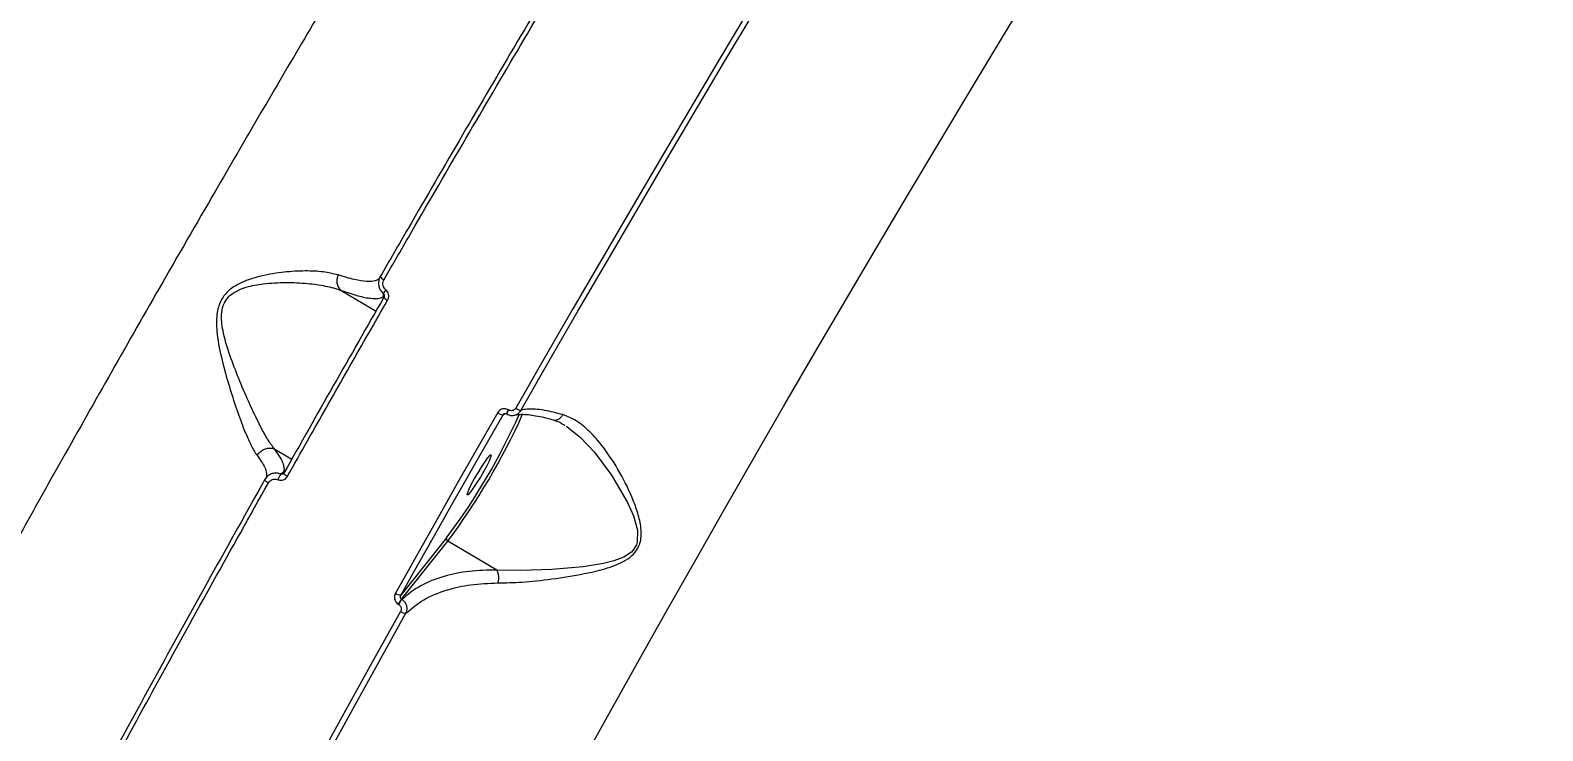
# Model space of a CAD drawing. Header units: millimetres. Extents: x -6328 to 5334, y -5037 to 4112.
# Drawn here: x -2154.1 to -1865.5, y 1104.7 to 1238.3 of the extents above; entities that cross this region are included whole.
import ezdxf

# ---------------------------------------------------------------- set-up
doc = ezdxf.new("R2010")
doc.units = ezdxf.units.MM
for name, color, linetype in [('DIKOM_ОБЪЕКТ', 7, 'Continuous'), ('DIKOM_РАЗМЕР_ЗОНА', 7, 'Continuous'), ('DIKOM_РАЗМЕР_ОБЪЕКТА', 7, 'Continuous')]:
    doc.layers.add(name, color=color, linetype=linetype)
doc.styles.add('style1', font='arial.ttf', dxfattribs={"width": 0.8})
doc.dimstyles.new('1-50', dxfattribs={"dimtxt": 300, "dimasz": 200, "dimexe": 100, "dimexo": 0, "dimgap": 100, "dimtad": 1, "dimtxsty": 'style1', "dimcen": 200, "dimclrd": 7, "dimclre": 7, "dimclrt": 7, "dimadec": 1, "dimazin": 2, "dimtfac": 1, "dimtmove": 0, "dimatfit": 2, "dimfxl": 0, "dimlwd": 25, "dimlwe": 18, "dimarcsym": 0})

# ---------------------------------------------------------------- blocks, each defined once
blk = doc.blocks.new('*D2')
at = {"layer": 'Defpoints', "color": 0, "transparency": 16777216}
for p in [(-5303.77, 2121.42), (-1621.11, 2121.42), (560.33, -2395.62)]:
    blk.add_point(p, dxfattribs=at)
at = {"layer": 'DIKOM_РАЗМЕР_ОБЪЕКТА', "color": 7, "lineweight": 18, "transparency": 16777216}
for p, q in [((-1621.11, 2121.42), (-5403.77, 2121.42)), ((560.33, -2395.62), (-5403.77, -2395.62))]:
    blk.add_line(p, q, dxfattribs=at)
at = {"layer": 'DIKOM_РАЗМЕР_ОБЪЕКТА', "color": 7, "lineweight": 25, "transparency": 16777216}
blk.add_line((-5303.77, -2195.62), (-5303.77, 1921.42), dxfattribs=at)
at = {"layer": 'DIKOM_РАЗМЕР_ОБЪЕКТА', "color": 7, "transparency": 16777216}
for points in [[(-5337.11, 1921.42), (-5270.44, 1921.42), (-5303.77, 2121.42)], [(-5337.11, -2195.62), (-5270.44, -2195.62), (-5303.77, -2395.62)]]:
    blk.add_solid(points, dxfattribs=at)
at = {"layer": 'DIKOM_РАЗМЕР_ОБЪЕКТА', "color": 7, "transparency": 16777216, "insert": (-5556.94, -137.1), "char_height": 300, "attachment_point": 5, "rotation": 90, "style": 'style1'}
blk.add_mtext('4500', dxfattribs=at)
blk = doc.blocks.new('*D3')
at = {"layer": 'Defpoints', "color": 0, "transparency": 16777216}
for p in [(-1814.92, 4111.71), (-5877.98, -3895.62), (33.33, -3895.62)]:
    blk.add_point(p, dxfattribs=at)
at = {"layer": 'DIKOM_РАЗМЕР_ЗОНА', "color": 7, "lineweight": 18, "transparency": 16777216}
for p, q in [((-1814.92, 4111.71), (-5977.98, 4111.71)), ((33.33, -3895.62), (-5977.98, -3895.62))]:
    blk.add_line(p, q, dxfattribs=at)
at = {"layer": 'DIKOM_РАЗМЕР_ЗОНА', "color": 7, "lineweight": 25, "transparency": 16777216}
blk.add_line((-5877.98, 3911.71), (-5877.98, -3695.62), dxfattribs=at)
at = {"layer": 'DIKOM_РАЗМЕР_ЗОНА', "color": 7, "transparency": 16777216}
for points in [[(-5911.31, 3911.71), (-5844.65, 3911.71), (-5877.98, 4111.71)], [(-5911.31, -3695.62), (-5844.65, -3695.62), (-5877.98, -3895.62)]]:
    blk.add_solid(points, dxfattribs=at)
at = {"layer": 'DIKOM_РАЗМЕР_ЗОНА', "color": 7, "transparency": 16777216, "insert": (-6131.15, 108.05), "char_height": 300, "attachment_point": 5, "rotation": 90, "style": 'style1'}
blk.add_mtext('8000', dxfattribs=at)

msp = doc.modelspace()

# ---------------------------------------------------------------- linework, layer by layer
at = {"layer": 'DIKOM_ОБЪЕКТ', "color": 7, "linetype": 'Continuous', "lineweight": 15}
for p, q in [((-2087.42, 1191.209), (-2087.459, 1191.157)), ((-2094.794, 1188.688), (-2088.148, 1184.755)), ((-2086.803, 1187.481), (-2086.792, 1187.126)), ((-2063.91, 1164.975), (-2063.566, 1165.209)), ((-2063.255, 1165.147), (-2063.208, 1165.119)), ((-2063.184, 1165.126), (-2063.208, 1165.119)), ((-2062.854, 1165.889), (-2062.901, 1165.917)), ((-2052.417, 1163.092), (-2052.152, 1162.96)), ((-2107.478, 1158.415), (-2104.227, 1156.491)), ((-2105.732, 1153.839), (-2105.718, 1153.855)), ((-2105.44, 1154.347), (-2105.66, 1154.197)), ((-2074.671, 1141.505), (-2083.377, 1130.606)), ((-2083.303, 1129.776), (-2074.437, 1140.876)), ((-2065.104, 1135.354), (-2074.437, 1140.876)), ((-2083.898, 1128.847), (-2083.829, 1128.807)), ((-2083.235, 1129.736), (-2083.303, 1129.776))]:
    msp.add_line(p, q, dxfattribs=at)
at = {"layer": 'DIKOM_ОБЪЕКТ', "color": 7, "linetype": 'Continuous', "lineweight": 15, "flags": 128}
for points in [[(-2049.402, 1097.67), (-2043.994, 1107.41), (-2038.509, 1117.22), (-2032.952, 1127.091), (-2027.328, 1137.013), (-2021.644, 1146.978), (-2015.903, 1156.976), (-2010.112, 1166.998), (-2004.275, 1177.034), (-1998.399, 1187.076), (-1992.488, 1197.113), (-1986.548, 1207.136), (-1980.585, 1217.137), (-1974.604, 1227.106), (-1968.611, 1237.033), (-1962.612, 1246.909)], [(-2017.086, 1242.072), (-2022.728, 1232.618), (-2028.351, 1223.144), (-2033.953, 1213.656), (-2039.529, 1204.161), (-2045.076, 1194.666), (-2050.589, 1185.176), (-2056.064, 1175.699), (-2061.499, 1166.241)], [(-2060.501, 1165.817), (-2055.078, 1175.254), (-2049.614, 1184.711), (-2044.114, 1194.179), (-2038.579, 1203.654), (-2033.016, 1213.128), (-2027.426, 1222.594), (-2021.815, 1232.048), (-2016.186, 1241.481)], [(-2086.803, 1187.481), (-2086.724, 1187.424), (-2086.661, 1187.355)], [(-2064.925, 1165.389), (-2067.402, 1161.056), (-2069.868, 1156.73), (-2072.324, 1152.41), (-2074.77, 1148.098), (-2077.204, 1143.794), (-2079.628, 1139.499), (-2082.039, 1135.214), (-2084.438, 1130.938)], [(-2083.377, 1130.606), (-2080.983, 1134.871), (-2078.578, 1139.147), (-2076.16, 1143.432), (-2073.732, 1147.725), (-2071.292, 1152.027), (-2068.842, 1156.336), (-2066.381, 1160.653), (-2063.91, 1164.975)], [(-2051.838, 1162.805), (-2051.747, 1162.76), (-2049.11, 1160.639), (-2046.527, 1157.912), (-2043.184, 1153.463), (-2040.156, 1148.264), (-2039.037, 1145.707), (-2038.274, 1142.943), (-2038.324, 1140.642), (-2038.476, 1140.168), (-2039.157, 1139.064), (-2039.429, 1138.783), (-2040.848, 1137.823), (-2042.744, 1137.087), (-2044.765, 1136.58), (-2048.634, 1135.965), (-2054.624, 1135.444), (-2060.541, 1135.25), (-2065.101, 1135.352), (-2065.102, 1135.352), (-2065.102, 1135.352)], [(-2070.469, 1149.826), (-2070.715, 1149.629), (-2070.778, 1149.747), (-2070.654, 1150.169), (-2070.352, 1150.861), (-2069.897, 1151.767), (-2069.326, 1152.814), (-2068.685, 1153.917), (-2068.026, 1154.987), (-2067.403, 1155.937), (-2066.865, 1156.689), (-2066.457, 1157.184), (-2066.211, 1157.38), (-2066.148, 1157.263), (-2066.272, 1156.841), (-2066.574, 1156.149), (-2067.029, 1155.243), (-2067.6, 1154.195), (-2068.241, 1153.092), (-2068.9, 1152.023), (-2069.523, 1151.073), (-2070.061, 1150.32), (-2070.469, 1149.826)], [(-2108.687, 1151.975), (-2108.844, 1152.073), (-2108.988, 1152.173), (-2109.114, 1152.272), (-2109.218, 1152.366), (-2109.296, 1152.452), (-2109.345, 1152.526), (-2109.364, 1152.587), (-2109.353, 1152.632)], [(-2105.059, 1153.193), (-2105.222, 1153.295), (-2105.371, 1153.399), (-2105.5, 1153.501), (-2105.606, 1153.597), (-2105.682, 1153.683), (-2105.727, 1153.757), (-2105.74, 1153.815), (-2105.732, 1153.839)], [(-2083.474, 1127.443), (-2088.92, 1117.681), (-2094.295, 1107.985), (-2099.596, 1098.361), (-2104.818, 1088.818), (-2109.956, 1079.363), (-2115.008, 1070.002), (-2119.969, 1060.743), (-2124.836, 1051.594)], [(-2123.698, 1051.423), (-2118.842, 1060.552), (-2113.892, 1069.79), (-2108.851, 1079.13), (-2103.724, 1088.565), (-2098.514, 1098.087), (-2093.225, 1107.689), (-2087.861, 1117.364), (-2082.427, 1127.105)]]:
    msp.add_lwpolyline(points, dxfattribs=at)
at = {"layer": 'DIKOM_ОБЪЕКТ', "color": 7, "linetype": 'Continuous', "lineweight": 15}
for centre, radius, start, end in [((-2086.007, 1192.253), 1.611, 214.92092, 247.83628), ((-2083.472, 1186.385), 3.706, 139.16543, 152.2284), ((-2085.351, 1188.273), 1.567, 214.2935, 248.22673), ((-2060.006, 1168.37), 2.601, 234.9465, 259.01988), ((-2174.71, 1216.286), 124.9, 323.22144, 335.831), ((-2178.55, 1218.6), 129.925, 323.25735, 335.66383), ((-2063.602, 1167.182), 2.228, 233.57714, 262.04923), ((-2061.313, 1164.723), 1.987, 143.05351, 167.67724), ((-2061.262, 1164.693), 1.992, 143.07647, 167.63938), ((-2103.461, 1151.501), 3.577, 142.88816, 162.36464), ((-2074.211, 1141.318), 0.497, 157.924, 242.92709), ((-2083.484, 1132.126), 1.523, 231.23243, 274.04057), ((-2076.923, 1125.04), 7.946, 143.41032, 151.37165), ((-2076.854, 1124.999), 7.946, 143.41032, 151.37165), ((-2082.468, 1128.767), 1.663, 232.76498, 271.39778)]:
    msp.add_arc(centre, radius, start, end, dxfattribs=at)
for points, knots in [([(-1931.299, 1500.107), (-1934.176, 1496.206), (-1939.82, 1488.554), (-1948.723, 1476.146), (-1957.863, 1463.184), (-1967.381, 1449.446), (-1977.415, 1434.729), (-1986.716, 1420.876), (-1995.164, 1408.136), (-2002.262, 1397.332), (-2009.214, 1386.657), (-2016.013, 1376.135), (-2022.88, 1365.423), (-2031.294, 1352.2), (-2041.284, 1336.344), (-2052.748, 1317.933), (-2063.828, 1299.933), (-2074.484, 1282.439), (-2084.31, 1266.143), (-2093.615, 1250.569), (-2102.231, 1236.022), (-2110.632, 1221.718), (-2119.712, 1206.132), (-2129.255, 1189.59), (-2139.202, 1172.161), (-2148.206, 1156.214), (-2156.583, 1141.226), (-2164.212, 1127.446), (-2171.526, 1114.104), (-2179.299, 1099.783), (-2187.303, 1084.857), (-2195.449, 1069.452), (-2202.644, 1055.646), (-2209.177, 1042.931), (-2214.983, 1031.468), (-2220.411, 1020.588), (-2225.485, 1010.251), (-2230.316, 1000.245), (-2233.29, 993.927), (-2234.778, 990.765)], [0, 0, 0, 0, 0.0321108, 0.0629807, 0.0939441, 0.1252643, 0.1566821, 0.189835, 0.2117861, 0.2337707, 0.2537041, 0.2736375, 0.2936718, 0.313706, 0.3466387, 0.3796847, 0.4118208, 0.4412262, 0.470712, 0.4960472, 0.5214337, 0.5455273, 0.5696649, 0.6018539, 0.6313075, 0.6608414, 0.6862174, 0.7116447, 0.7357766, 0.7599525, 0.7922219, 0.8217486, 0.8513558, 0.8767942, 0.9022838, 0.9264743, 0.9507088, 0.9753312, 1, 1, 1, 1]), ([(-2040.129, 1271.456), (-2043.641, 1265.61), (-2050.673, 1253.905), (-2061.186, 1236.185), (-2071.658, 1218.367), (-2080.374, 1203.389), (-2085.565, 1194.387), (-2087.327, 1191.331)], [0, 0, 0, 0, 0.2200461, 0.4406213, 0.6628108, 0.8855451, 1, 1, 1, 1]), ([(-2086.614, 1190.761), (-2084.848, 1193.824), (-2079.687, 1202.775), (-2071.02, 1217.67), (-2060.569, 1235.457), (-2049.991, 1253.291), (-2042.874, 1265.137), (-2039.312, 1271.068)], [0, 0, 0, 0, 0.1144542, 0.3345003, 0.5550756, 0.7772654, 1, 1, 1, 1]), ([(-2095.397, 1191.641), (-2096.307, 1191.863), (-2098.151, 1192.315), (-2101.669, 1192.463), (-2105.651, 1192.251), (-2109.638, 1191.62), (-2112.799, 1190.688), (-2114.956, 1189.64), (-2116.555, 1188.488), (-2117.949, 1186.67), (-2118.548, 1184.421), (-2118.625, 1182.252), (-2118.387, 1179.264), (-2117.551, 1175.278), (-2116.219, 1170.507), (-2114.763, 1165.996), (-2113.429, 1162.349), (-2112.236, 1159.581), (-2111.412, 1158.028), (-2110.932, 1157.367), (-2110.802, 1157.187)], [0, 0, 0, 0, 0.0704036, 0.1427031, 0.2195593, 0.2979651, 0.3555927, 0.3848666, 0.4149661, 0.4491209, 0.4886795, 0.5172627, 0.546521, 0.6240214, 0.7036981, 0.7828119, 0.8640045, 0.920468, 0.9784132, 1, 1, 1, 1]), ([(-2107.484, 1158.418), (-2107.485, 1158.418), (-2107.632, 1158.592), (-2108.176, 1159.282), (-2109.149, 1160.802), (-2110.587, 1163.471), (-2112.261, 1166.984), (-2114.105, 1171.226), (-2115.87, 1175.75), (-2117.067, 1179.455), (-2117.582, 1182.288), (-2117.69, 1184.071), (-2117.464, 1185.452), (-2116.964, 1186.647), (-2116.462, 1187.32), (-2115.574, 1188.116), (-2114.488, 1188.766), (-2112.382, 1189.522), (-2109.263, 1190.073), (-2105.292, 1190.27), (-2101.297, 1190.089), (-2097.731, 1189.585), (-2095.715, 1189.038), (-2094.803, 1188.693), (-2094.802, 1188.693)], [0, 0, 0, 0, 0.0000326, 0.0215145, 0.0787341, 0.1373977, 0.2183445, 0.3012961, 0.3798418, 0.4599289, 0.4875168, 0.5156322, 0.543407, 0.551903, 0.5769065, 0.582848, 0.6103966, 0.6392386, 0.696412, 0.7746505, 0.8542759, 0.9263832, 0.9999404, 1, 1, 1, 1]), ([(-2095.397, 1191.641), (-2095.415, 1191.595), (-2095.528, 1191.309), (-2095.653, 1190.725), (-2095.602, 1189.926), (-2095.323, 1189.186), (-2094.976, 1188.857), (-2094.802, 1188.693)], [0, 0, 0, 0, 0.0428988, 0.2679933, 0.5119958, 0.7559979, 1, 1, 1, 1]), ([(-2087.671, 1190.878), (-2087.694, 1190.844), (-2087.858, 1190.607), (-2088.574, 1190.416), (-2090.002, 1190.349), (-2092.175, 1190.671), (-2094.315, 1191.315), (-2095.397, 1191.641)], [0, 0, 0, 0, 0.0343819, 0.2417731, 0.4517157, 0.7228486, 1, 1, 1, 1]), ([(-2087.327, 1191.331), (-2087.373, 1191.246), (-2087.549, 1190.916), (-2087.708, 1190.276), (-2087.645, 1189.451), (-2087.334, 1188.68), (-2086.946, 1188.301), (-2086.751, 1188.112)], [0, 0, 0, 0, 0.0812089, 0.316152, 0.5445805, 0.7717999, 1, 1, 1, 1]), ([(-2086.276, 1188.808), (-2086.393, 1188.922), (-2086.627, 1189.15), (-2086.812, 1189.618), (-2086.846, 1190.119), (-2086.749, 1190.508), (-2086.642, 1190.71), (-2086.614, 1190.761)], [0, 0, 0, 0, 0.2256675, 0.4513623, 0.6801796, 0.9175966, 1, 1, 1, 1]), ([(-2086.636, 1187.399), (-2089.852, 1181.788), (-2096.292, 1170.552), (-2102.574, 1159.425), (-2105.718, 1153.855)], [0, 0, 0, 0, 0.49945, 1, 1, 1, 1]), ([(-2105.059, 1153.193), (-2104.741, 1153.759), (-2103.15, 1156.584), (-2099.199, 1163.576), (-2093.161, 1174.21), (-2088.343, 1182.614), (-2085.932, 1186.818)], [0, 0, 0, 0, 0.0507678, 0.2538476, 0.6266954, 1, 1, 1, 1]), ([(-2094.802, 1188.693), (-2094.801, 1188.692), (-2094.798, 1188.69), (-2094.795, 1188.689), (-2094.794, 1188.688)], [0, 0, 0, 0, 0.4080801, 1, 1, 1, 1]), ([(-2094.794, 1188.688), (-2093.686, 1188.32), (-2091.444, 1187.575), (-2089.198, 1187.149), (-2087.678, 1187.116), (-2087.051, 1187.307), (-2086.821, 1187.468), (-2086.803, 1187.481)], [0, 0, 0, 0, 0.275435, 0.5570818, 0.7677985, 0.9811402, 1, 1, 1, 1]), ([(-2086.751, 1188.112), (-2086.752, 1188.098), (-2086.762, 1187.881), (-2086.783, 1187.675), (-2086.803, 1187.481)], [0, 0, 0, 0, 0.0646722, 1, 1, 1, 1]), ([(-2086.751, 1188.112), (-2086.716, 1188.077), (-2086.675, 1188.038), (-2086.615, 1187.94), (-2086.571, 1187.834), (-2086.57, 1187.736), (-2086.57, 1187.692)], [0, 0, 0, 0, 0.294812, 0.3399328, 0.7050046, 1, 1, 1, 1]), ([(-2086.573, 1187.692), (-2086.571, 1187.662), (-2086.567, 1187.558), (-2086.599, 1187.45), (-2086.645, 1187.394), (-2086.646, 1187.392)], [0, 0, 0, 0, 0.2850611, 0.9754627, 1, 1, 1, 1]), ([(-2085.932, 1186.818), (-2085.904, 1186.871), (-2085.795, 1187.077), (-2085.697, 1187.475), (-2085.734, 1187.986), (-2085.921, 1188.461), (-2086.158, 1188.692), (-2086.276, 1188.808)], [0, 0, 0, 0, 0.0825824, 0.3217227, 0.5513052, 0.7756177, 1, 1, 1, 1]), ([(-2062.901, 1165.917), (-2062.999, 1165.967), (-2063.247, 1166.093), (-2063.697, 1166.152), (-2064.191, 1166.054), (-2064.634, 1165.799), (-2064.828, 1165.526), (-2064.925, 1165.389)], [0, 0, 0, 0, 0.1407799, 0.3552888, 0.5700297, 0.7849624, 1, 1, 1, 1]), ([(-2061.499, 1166.241), (-2061.564, 1166.15), (-2061.694, 1165.968), (-2061.989, 1165.798), (-2062.319, 1165.732), (-2062.621, 1165.771), (-2062.788, 1165.856), (-2062.854, 1165.889)], [0, 0, 0, 0, 0.2142855, 0.4284468, 0.6429085, 0.8577318, 1, 1, 1, 1]), ([(-2052.479, 1165.003), (-2053.705, 1165.311), (-2055.701, 1165.812), (-2057.855, 1166.065), (-2059.401, 1166.09), (-2060.13, 1165.909), (-2060.501, 1165.817)], [0, 0, 0, 0, 0.3422175, 0.5572675, 0.7746034, 1, 1, 1, 1]), ([(-2064.878, 1132.881), (-2063.389, 1132.921), (-2060.145, 1133.008), (-2054.538, 1133.613), (-2049.172, 1134.45), (-2045.1, 1135.39), (-2042.451, 1136.266), (-2040.563, 1137.136), (-2038.942, 1138.324), (-2038.112, 1139.545), (-2037.561, 1141.108), (-2037.463, 1143.154), (-2038.051, 1145.892), (-2039.366, 1149.626), (-2041.571, 1154.058), (-2044.329, 1158.314), (-2047.033, 1161.492), (-2049.617, 1163.821), (-2051.5, 1164.598), (-2052.479, 1165.003)], [0, 0, 0, 0, 0.0790195, 0.1721796, 0.2680583, 0.3287288, 0.3610585, 0.3938992, 0.4223317, 0.4513191, 0.4599431, 0.498992, 0.5446047, 0.591435, 0.6876197, 0.7865802, 0.8546762, 0.9244448, 1, 1, 1, 1]), ([(-2063.91, 1164.975), (-2063.879, 1165.024), (-2063.839, 1165.086), (-2063.776, 1165.121), (-2063.762, 1165.129)], [0, 0, 0, 0, 0.7760033, 1, 1, 1, 1]), ([(-2063.764, 1165.132), (-2063.762, 1165.134), (-2063.714, 1165.183), (-2063.584, 1165.216), (-2063.406, 1165.22), (-2063.301, 1165.167), (-2063.254, 1165.143)], [0, 0, 0, 0, 0.0165886, 0.3933385, 0.7278005, 1, 1, 1, 1]), ([(-2063.184, 1165.126), (-2063.053, 1165.058), (-2062.723, 1164.888), (-2062.125, 1164.807), (-2061.472, 1164.936), (-2060.886, 1165.274), (-2060.629, 1165.636), (-2060.501, 1165.817)], [0, 0, 0, 0, 0.1423848, 0.3572676, 0.5716759, 0.7857475, 1, 1, 1, 1]), ([(-2061.487, 1164.917), (-2061.457, 1164.929), (-2061.348, 1164.972), (-2060.829, 1165.055), (-2059.962, 1165.073), (-2058.787, 1164.982), (-2057.323, 1164.75), (-2055.82, 1164.433), (-2054.72, 1164.128), (-2054.283, 1164.006)], [0, 0, 0, 0, 0.0606801, 0.2138118, 0.3713901, 0.536473, 0.7078927, 0.8837166, 1, 1, 1, 1]), ([(-2054.291, 1163.966), (-2053.908, 1163.847), (-2053.207, 1163.629), (-2052.481, 1163.173), (-2052.151, 1162.966)], [0, 0, 0, 0, 0.5456492, 1, 1, 1, 1]), ([(-2054.276, 1164.023), (-2054.274, 1164.022), (-2054.112, 1163.945), (-2053.727, 1163.989), (-2053.193, 1164.182), (-2052.793, 1164.536), (-2052.575, 1164.834), (-2052.498, 1164.968), (-2052.479, 1165.003)], [0, 0, 0, 0, 0.0033164, 0.2725856, 0.5418552, 0.8111259, 0.9517784, 1, 1, 1, 1]), ([(-2110.802, 1157.187), (-2110.78, 1157.227), (-2110.682, 1157.402), (-2110.396, 1157.789), (-2109.838, 1158.263), (-2109.057, 1158.587), (-2108.226, 1158.669), (-2107.732, 1158.502), (-2107.484, 1158.418)], [0, 0, 0, 0, 0.035214, 0.1540698, 0.365553, 0.5770355, 0.7885178, 1, 1, 1, 1]), ([(-2107.478, 1158.415), (-2107.479, 1158.416), (-2107.481, 1158.417), (-2107.484, 1158.418), (-2107.484, 1158.418)], [0, 0, 0, 0, 0.6563392, 1, 1, 1, 1]), ([(-2105.66, 1154.197), (-2105.642, 1154.46), (-2105.606, 1154.99), (-2106.01, 1156.3), (-2106.892, 1157.572), (-2107.478, 1158.415)], [0, 0, 0, 0, 0.2504012, 0.5028662, 1, 1, 1, 1]), ([(-2110.802, 1157.187), (-2110.244, 1156.397), (-2109.325, 1155.097), (-2108.983, 1153.753), (-2109.043, 1153.106), (-2109.214, 1152.848), (-2109.225, 1152.83)], [0, 0, 0, 0, 0.4258739, 0.7011742, 0.9802545, 1, 1, 1, 1]), ([(-2109.353, 1152.632), (-2112.825, 1146.438), (-2119.781, 1134.032), (-2129.922, 1115.661), (-2139.863, 1097.457), (-2146.234, 1085.589), (-2149.424, 1079.646)], [0, 0, 0, 0, 0.2482526, 0.4971936, 0.7482408, 1, 1, 1, 1]), ([(-2148.843, 1078.827), (-2145.692, 1084.699), (-2139.38, 1096.46), (-2129.47, 1114.612), (-2119.264, 1133.106), (-2112.216, 1145.68), (-2108.687, 1151.975)], [0, 0, 0, 0, 0.2482523, 0.4971932, 0.7482405, 1, 1, 1, 1]), ([(-2106.313, 1153.659), (-2106.373, 1153.682), (-2106.694, 1153.805), (-2107.323, 1153.893), (-2108.144, 1153.73), (-2108.876, 1153.309), (-2109.194, 1152.858), (-2109.353, 1152.632)], [0, 0, 0, 0, 0.0542198, 0.2910956, 0.5276365, 0.7637336, 1, 1, 1, 1]), ([(-2108.687, 1151.975), (-2108.592, 1152.11), (-2108.402, 1152.381), (-2107.964, 1152.631), (-2107.474, 1152.727), (-2107.097, 1152.673), (-2106.905, 1152.598), (-2106.87, 1152.585)], [0, 0, 0, 0, 0.2363546, 0.4725827, 0.7091512, 0.9458514, 1, 1, 1, 1]), ([(-2106.87, 1152.585), (-2106.834, 1152.571), (-2106.644, 1152.497), (-2106.27, 1152.442), (-2105.781, 1152.538), (-2105.344, 1152.788), (-2105.154, 1153.058), (-2105.059, 1153.193)], [0, 0, 0, 0, 0.0535395, 0.2897948, 0.5263616, 0.7631292, 1, 1, 1, 1]), ([(-2105.66, 1154.197), (-2105.711, 1154.153), (-2105.918, 1153.974), (-2106.143, 1153.795), (-2106.313, 1153.659)], [0, 0, 0, 0, 0.2435998, 1, 1, 1, 1]), ([(-2105.854, 1153.71), (-2105.887, 1153.688), (-2105.965, 1153.635), (-2106.116, 1153.612), (-2106.238, 1153.629), (-2106.302, 1153.654), (-2106.313, 1153.659)], [0, 0, 0, 0, 0.2519157, 0.5884666, 0.9240227, 1, 1, 1, 1]), ([(-2105.735, 1153.839), (-2105.738, 1153.832), (-2105.764, 1153.775), (-2105.812, 1153.74), (-2105.853, 1153.709)], [0, 0, 0, 0, 0.1289837, 1, 1, 1, 1]), ([(-2065.104, 1135.354), (-2066.89, 1135.313), (-2070.504, 1135.232), (-2075.389, 1134.202), (-2079.853, 1132.481), (-2082.097, 1130.659), (-2083.235, 1129.736)], [0, 0, 0, 0, 0.2328891, 0.4712978, 0.7319727, 1, 1, 1, 1]), ([(-2065.102, 1135.352), (-2065.102, 1135.352), (-2065.103, 1135.353), (-2065.104, 1135.353), (-2065.104, 1135.353), (-2065.104, 1135.354)], [0, 0, 0, 0, 0.3773373, 0.8876012, 1, 1, 1, 1]), ([(-2064.878, 1132.881), (-2064.856, 1132.951), (-2064.795, 1133.155), (-2064.721, 1133.595), (-2064.717, 1134.201), (-2064.84, 1134.856), (-2065.015, 1135.187), (-2065.102, 1135.352)], [0, 0, 0, 0, 0.0873104, 0.2536162, 0.5024108, 0.7512054, 1, 1, 1, 1]), ([(-2082.427, 1127.105), (-2081.351, 1128.012), (-2079.168, 1129.851), (-2074.867, 1131.6), (-2070.102, 1132.688), (-2066.632, 1132.816), (-2064.878, 1132.881)], [0, 0, 0, 0, 0.2625657, 0.5326643, 0.7636482, 1, 1, 1, 1]), ([(-2084.438, 1130.938), (-2084.496, 1130.815), (-2084.624, 1130.539), (-2084.661, 1130.059), (-2084.548, 1129.571), (-2084.293, 1129.136), (-2084.03, 1128.943), (-2083.898, 1128.847)], [0, 0, 0, 0, 0.1741801, 0.389583, 0.5958005, 0.7978792, 1, 1, 1, 1]), ([(-2083.829, 1128.807), (-2083.742, 1128.743), (-2083.568, 1128.616), (-2083.401, 1128.331), (-2083.328, 1128.013), (-2083.354, 1127.702), (-2083.437, 1127.524), (-2083.474, 1127.443)], [0, 0, 0, 0, 0.2039663, 0.4080118, 0.6135217, 0.826536, 1, 1, 1, 1]), ([(-2083.303, 1129.776), (-2083.34, 1129.803), (-2083.384, 1129.836), (-2083.45, 1129.926), (-2083.502, 1130.05), (-2083.511, 1130.245), (-2083.468, 1130.438), (-2083.405, 1130.553), (-2083.377, 1130.606)], [0, 0, 0, 0, 0.1445064, 0.1754817, 0.3625593, 0.5710204, 0.8046785, 1, 1, 1, 1]), ([(-2082.427, 1127.105), (-2082.363, 1127.255), (-2082.221, 1127.59), (-2082.203, 1128.181), (-2082.373, 1128.794), (-2082.719, 1129.351), (-2083.063, 1129.607), (-2083.235, 1129.736)], [0, 0, 0, 0, 0.1700403, 0.3808029, 0.5866976, 0.7931146, 1, 1, 1, 1])]:
    msp.add_open_spline(points, degree=3, knots=knots, dxfattribs=at)

# ---------------------------------------------------------------- dimensions: what is measured, and where the dimension line sits
at = {"layer": 'DIKOM_РАЗМЕР_ЗОНА'}
dim = msp.add_linear_dim(base=(-5877.98, -3895.616), p1=(-1814.925, 4111.709), p2=(33.33, -3895.616), angle=90, text='8000', dimstyle='1-50', dxfattribs=at)
dim.commit()
dim.dimension.update_dxf_attribs({"geometry": '*D3', "text_midpoint": (-5877.98, 108.046), "dimtype": 160})
at = {"layer": 'DIKOM_РАЗМЕР_ОБЪЕКТА'}
dim = msp.add_linear_dim(base=(-5303.773, 2121.419), p1=(560.33, -2395.616), p2=(-1621.109, 2121.419), angle=90, text='4500', dimstyle='1-50', dxfattribs=at)
dim.commit()
dim.dimension.update_dxf_attribs({"geometry": '*D2', "text_midpoint": (-5303.773, -137.099), "dimtype": 160})

doc.saveas('drawing.dxf')
